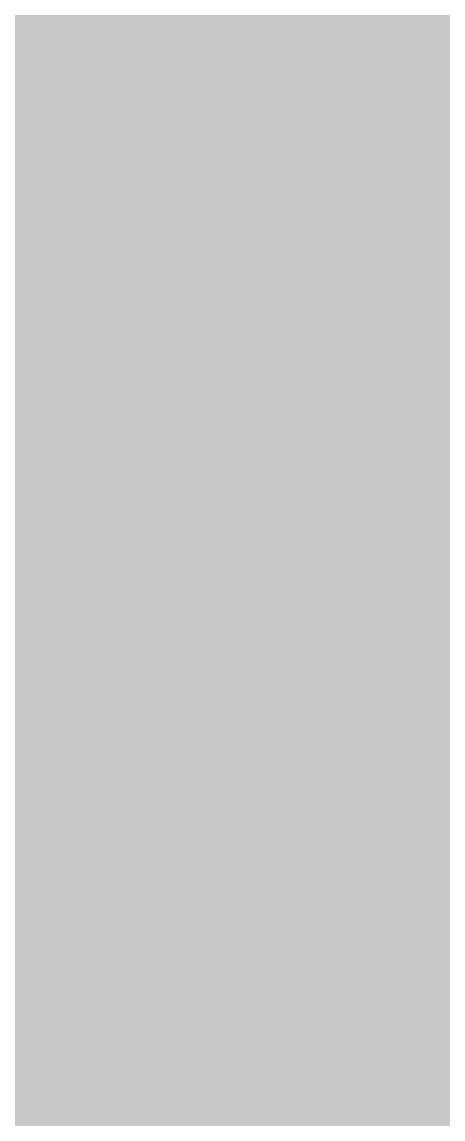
# Model space of a CAD drawing. Extents: x -5 to 157, y -120 to 103.
# Drawn here: x 27.08 to 31.25, y -109.35 to -98.5 of the extents above; entities that cross this region are included whole.
import ezdxf

# ---------------------------------------------------------------- set-up
doc = ezdxf.new("R2010")
doc.units = 0
doc.header["$MEASUREMENT"] = 0
doc.layers.get('0').update_dxf_attribs({"linetype": 'CONTINUOUS'})
for name, color, linetype in [('22-304-2_BOT', 7, 'CONTINUOUS'), ('22-304-2_DRD', 7, 'CONTINUOUS'), ('22-304-2_DRL', 2, 'CONTINUOUS'), ('22-304-2_IN1', 4, 'CONTINUOUS'), ('22-304-2_IN2', 3, 'CONTINUOUS'), ('22-304-2_SMB', 5, 'CONTINUOUS'), ('22-304-2_SPB', 14, 'CONTINUOUS'), ('22-304-2_SSB', 12, 'CONTINUOUS'), ('22-304-2_TOP', 13, 'CONTINUOUS'), ('THRUHOLE_TAP', 7, 'CONTINUOUS')]:
    doc.layers.add(name, color=color, linetype=linetype)

# ---------------------------------------------------------------- blocks, each defined once
blk = doc.blocks.new('RECTANGLE_3')
blk.add_solid([(0.4826, 0.4064), (0.4826, -0.4064), (-0.4826, 0.4064), (-0.4826, -0.4064)])
blk = doc.blocks.new('ROUND_39')
at = {"const_width": 0.40005}
blk.add_lwpolyline([(-0.200024, 0, 1), (0.200024, 0, 1)], format="xyb", close=True, dxfattribs=at)
blk = doc.blocks.new('RECTANGLE_53')
blk.add_solid([(0.6985, 0.4445), (0.6985, -0.4445), (-0.6985, 0.4445), (-0.6985, -0.4445)])
blk = doc.blocks.new('ROUND_88')
at = {"const_width": 0.10033}
blk.add_lwpolyline([(-0.050164, 0, 1), (0.050164, 0, 1)], format="xyb", close=True, dxfattribs=at)
blk = doc.blocks.new('ROUND_42')
at = {"const_width": 0.40005}
blk.add_lwpolyline([(-0.200024, 0, 1), (0.200024, 0, 1)], format="xyb", close=True, dxfattribs=at)
blk = doc.blocks.new('ROUND_80')
at = {"const_width": 0.10033}
blk.add_lwpolyline([(-0.050164, 0, 1), (0.050164, 0, 1)], format="xyb", close=True, dxfattribs=at)

msp = doc.modelspace()

# ---------------------------------------------------------------- linework, layer by layer
at = {"layer": '22-304-2_BOT'}
for points, const_width in [([(20.32, -36.068), (20.32, -84.455), (19.304, -85.471), (19.304, -106.68), (20.828, -108.204), (25.654, -108.204), (28.956, -111.506), (28.956, -113.284), (30.48, -114.808), (37.338, -114.808), (40.14978, -111.9886), (40.14978, -111.379), (40.14978, -110.04042)], 0.635), ([(29.8323, -99.9871), (29.8323, -99.1362)], 0.381), ([(27.9273, -99.1362), (27.9273, -100.8761), (27.94, -100.8888)], 0.3048), ([(29.8323, -99.1362), (29.8323, -100.203)], 0.254), ([(29.8323, -100.203), (29.8323, -99.1362)], 0.254), ([(29.8323, -100.203), (29.8323, -99.1362)], 0.254), ([(28.9306, -100.0506), (28.9306, -101.3968)], 0.254), ([(30.7467, -100.0506), (28.9306, -100.0506)], 0.254), ([(29.0576, -100.0506), (29.0576, -103.5177)], 0.254), ([(29.2862, -100.0506), (29.2862, -103.5177)], 0.254), ([(29.5148, -100.0506), (29.5148, -103.5177)], 0.254), ([(29.7434, -100.0506), (29.7434, -103.5177)], 0.254), ([(29.972, -100.0506), (29.972, -103.5177)], 0.254), ([(30.2006, -100.0506), (30.2006, -103.5177)], 0.254), ([(30.4292, -100.0506), (30.4292, -103.5177)], 0.254), ([(30.6578, -100.0506), (30.6578, -103.5177)], 0.254), ([(30.7594, -100.0506), (30.7594, -101.3968)], 0.254), ([(30.7594, -100.203), (28.9306, -100.203)], 0.254), ([(30.7594, -100.4316), (28.9306, -100.4316)], 0.254), ([(30.7594, -100.6602), (28.9306, -100.6602)], 0.254), ([(30.7594, -100.8888), (28.9306, -100.8888)], 0.254), ([(30.7594, -101.1174), (28.9306, -101.1174)], 0.254), ([(30.7594, -101.346), (28.9306, -101.346)], 0.254), ([(28.9306, -101.3968), (28.9306, -101.8032)], 0.254), ([(30.7594, -101.3968), (30.7594, -101.8032)], 0.254), ([(30.7594, -101.5746), (28.9306, -101.5746)], 0.254), ([(30.7594, -101.8032), (28.9306, -101.8032)], 0.254), ([(28.9306, -101.8032), (28.9306, -103.2256)], 0.254), ([(30.7594, -101.8032), (30.7594, -103.2256)], 0.254), ([(30.7594, -102.0318), (28.9306, -102.0318)], 0.254), ([(26.035, -106.3498), (26.3652, -106.3498), (27.94, -104.775), (27.94, -102.3112)], 0.254), ([(30.7594, -102.2604), (28.9306, -102.2604)], 0.254), ([(29.8958, -106.3498), (30.1752, -106.3498), (31.75, -104.775), (31.75, -102.3112)], 0.254), ([(30.7594, -102.489), (28.9306, -102.489)], 0.254), ([(30.7594, -102.7176), (28.9306, -102.7176)], 0.254), ([(30.7594, -102.9462), (28.9306, -102.9462)], 0.254), ([(30.7594, -103.1748), (28.9306, -103.1748)], 0.254), ([(27.305, -103.2256), (26.9494, -103.2256)], 0.254), ([(27.0002, -103.2256), (27.0002, -103.5177)], 0.254), ([(27.2288, -103.2256), (27.2288, -103.5177)], 0.254), ([(27.305, -103.2256), (27.305, -104.51084)], 0.254), ([(28.575, -103.2256), (28.575, -104.775)], 0.254), ([(28.9306, -103.2256), (28.575, -103.2256)], 0.254), ([(28.6004, -103.2256), (28.6004, -107.823)], 0.254), ([(28.829, -103.2256), (28.829, -103.5177)], 0.254), ([(31.115, -103.2256), (30.7594, -103.2256)], 0.254), ([(30.8864, -103.2256), (30.8864, -103.5177)], 0.254), ([(31.115, -103.2256), (31.115, -104.51084)], 0.254), ([(27.305, -103.4034), (24.765, -103.4034)], 0.254), ([(31.115, -103.4034), (28.575, -103.4034)], 0.254), ([(29.845, -103.378), (29.845, -104.4702)], 0.254), ([(27.2415, -103.5177), (24.8285, -103.5177)], 0.254), ([(27.2415, -103.5177), (27.2415, -104.57434)], 0.254), ([(28.6385, -103.5177), (28.6385, -105.3973)], 0.254), ([(31.0515, -103.5177), (28.6385, -103.5177)], 0.254), ([(29.845, -103.5812), (29.845, -104.4702)], 0.381), ([(31.0515, -103.5177), (31.0515, -104.57434)], 0.254), ([(27.305, -103.632), (27.2415, -103.632)], 0.254), ([(28.6385, -103.632), (28.575, -103.632)], 0.254), ([(31.115, -103.632), (31.0515, -103.632)], 0.254), ([(27.305, -103.8606), (27.2415, -103.8606)], 0.254), ([(28.6385, -103.8606), (28.575, -103.8606)], 0.254), ([(31.115, -103.8606), (31.0515, -103.8606)], 0.254), ([(27.305, -104.0892), (27.2415, -104.0892)], 0.254), ([(28.6385, -104.0892), (28.575, -104.0892)], 0.254), ([(31.115, -104.0892), (31.0515, -104.0892)], 0.254), ([(27.305, -104.3178), (27.2415, -104.3178)], 0.254), ([(28.6385, -104.3178), (28.575, -104.3178)], 0.254), ([(31.115, -104.3178), (31.0515, -104.3178)], 0.254), ([(27.305, -104.51084), (27.2415, -104.57434)], 0.254), ([(31.115, -104.51084), (31.0515, -104.57434)], 0.254), ([(27.26944, -104.5464), (27.2415, -104.5464)], 0.254), ([(28.6385, -104.5464), (28.575, -104.5464)], 0.254), ([(31.07944, -104.5464), (31.0515, -104.5464)], 0.254), ([(28.6385, -104.775), (28.575, -104.775)], 0.254), ([(28.6385, -105.0036), (28.53182, -105.0036)], 0.254), ([(28.38958, -105.22458), (27.2415, -106.37012)], 0.254), ([(28.3718, -105.23982), (28.3718, -107.823)], 0.254), ([(28.6385, -105.2322), (28.37942, -105.2322)], 0.254), ([(32.19958, -105.22458), (31.0515, -106.37012)], 0.254), ([(28.1432, -105.46842), (28.1432, -107.63504)], 0.254), ([(28.6385, -105.4608), (28.15082, -105.4608)], 0.254), ([(28.6385, -105.3973), (28.6385, -105.4227)], 0.254), ([(28.6385, -105.4227), (28.6385, -107.3023)], 0.254), ([(27.9146, -105.69702), (27.9146, -107.40644)], 0.254), ([(28.6385, -105.6894), (27.92222, -105.6894)], 0.254), ([(28.6385, -105.918), (27.69362, -105.918)], 0.254), ([(27.686, -105.92562), (27.686, -107.17784)], 0.254), ([(31.3436, -106.07802), (31.3436, -106.89844)], 0.254), ([(27.4574, -106.15422), (27.4574, -106.94924)], 0.254), ([(28.6385, -106.1466), (27.46502, -106.1466)], 0.254), ([(32.4485, -106.1466), (31.27502, -106.1466)], 0.254), ([(34.1503, -110.04042), (34.1503, -109.2073), (33.909, -108.966), (27.813, -108.966), (26.035, -107.188), (23.368, -107.188), (22.5298, -106.3498)], 0.254), ([(26.035, -106.3498), (26.035, -106.426), (28.067, -108.458), (34.163, -108.458), (34.65068, -108.94568), (34.65068, -110.04042)], 0.254), ([(29.845, -106.3498), (29.8958, -106.3498)], 0.3048), ([(29.845, -106.3498), (29.8958, -106.3498)], 0.3048), ([(29.8958, -106.3498), (31.496, -107.95), (34.417, -107.95), (35.14852, -108.68152), (35.14852, -110.04042)], 0.254), ([(31.115, -106.30662), (31.115, -106.66984)], 0.254), ([(27.2288, -106.38282), (27.2288, -106.72064)], 0.254), ([(27.2415, -106.37012), (27.2415, -106.73334)], 0.254), ([(28.6385, -106.3752), (27.2415, -106.3752)], 0.254), ([(31.0515, -106.37012), (31.0515, -106.60634)], 0.254), ([(32.4485, -106.3752), (31.0515, -106.3752)], 0.254), ([(28.6385, -106.6038), (27.2415, -106.6038)], 0.254), ([(32.4485, -106.6038), (31.0515, -106.6038)], 0.254), ([(31.0515, -106.60634), (31.75762, -107.315)], 0.254), ([(27.2415, -106.73334), (28.32862, -107.823)], 0.254), ([(28.6385, -106.8324), (27.33802, -106.8324)], 0.254), ([(32.4485, -106.8324), (31.27502, -106.8324)], 0.254), ([(28.6385, -107.061), (27.56662, -107.061)], 0.254), ([(28.6385, -107.2896), (27.79522, -107.2896)], 0.254), ([(29.94914, -107.3023), (28.6385, -107.3023)], 0.254), ([(28.829, -107.3023), (28.829, -107.823)], 0.254), ([(29.0576, -107.3023), (29.0576, -107.823)], 0.254), ([(29.2862, -107.3023), (29.2862, -107.823)], 0.254), ([(29.5148, -107.3023), (29.5148, -107.823)], 0.254), ([(29.7434, -107.3023), (29.7434, -107.823)], 0.254), ([(29.94914, -107.3023), (30.46984, -107.823)], 0.254), ([(29.972, -107.32262), (29.972, -107.823)], 0.254), ([(30.16504, -107.5182), (28.02382, -107.5182)], 0.254), ([(30.2006, -107.55122), (30.2006, -107.823)], 0.254), ([(30.39364, -107.7468), (28.25242, -107.7468)], 0.254), ([(30.46984, -107.823), (28.32862, -107.823)], 0.254), ([(30.4292, -107.77982), (30.4292, -107.823)], 0.254)]:
    msp.add_lwpolyline(points, dxfattribs=dict(at, const_width=const_width))
at = {"layer": '22-304-2_BOT', "const_width": 0.254}
msp.add_lwpolyline([(28.38958, -105.22458, 0.1989124), (28.5758, -104.775)], format="xyb", dxfattribs=at)
msp.add_lwpolyline([(28.38958, -105.22458, 0.1989124), (28.5758, -104.775)], format="xyb", dxfattribs=at)
at = {"layer": '22-304-2_DRD', "const_width": 0.254}
for points in [[(29.5783, -99.568), (29.1973, -99.949)], [(29.5783, -99.568), (29.1973, -99.949)], [(29.5783, -99.568), (29.1973, -99.949)], [(30.0863, -99.568), (29.5783, -99.568)], [(30.0863, -99.568), (29.5783, -99.568)], [(30.0863, -99.568), (29.5783, -99.568)], [(30.4673, -99.949), (30.0863, -99.568)], [(30.4673, -99.949), (30.0863, -99.568)], [(30.4673, -99.949), (30.0863, -99.568)], [(29.5783, -99.822), (29.5783, -99.949)], [(29.7053, -99.822), (29.5783, -99.822)], [(29.5783, -99.822), (29.5783, -99.949)], [(29.7053, -99.822), (29.5783, -99.822)], [(29.5783, -99.822), (29.5783, -99.949)], [(29.7053, -99.822), (29.5783, -99.822)], [(29.7053, -99.949), (29.7053, -99.822)], [(29.7053, -99.949), (29.7053, -99.822)], [(29.7053, -99.949), (29.7053, -99.822)], [(29.9593, -99.822), (29.9593, -99.949)], [(30.0863, -99.822), (29.9593, -99.822)], [(29.9593, -99.822), (29.9593, -99.949)], [(30.0863, -99.822), (29.9593, -99.822)], [(29.9593, -99.822), (29.9593, -99.949)], [(30.0863, -99.822), (29.9593, -99.822)], [(30.0863, -99.949), (30.0863, -99.822)], [(30.0863, -99.949), (30.0863, -99.822)], [(30.0863, -99.949), (30.0863, -99.822)], [(29.1973, -99.949), (29.1973, -100.457)], [(29.1973, -99.949), (29.1973, -100.457)], [(29.1973, -99.949), (29.1973, -100.457)], [(29.5783, -99.949), (29.7053, -99.949)], [(29.5783, -99.949), (29.7053, -99.949)], [(29.5783, -99.949), (29.7053, -99.949)], [(29.9593, -99.949), (30.0863, -99.949)], [(29.9593, -99.949), (30.0863, -99.949)], [(29.9593, -99.949), (30.0863, -99.949)], [(30.4673, -100.457), (30.4673, -99.949)], [(30.4673, -100.457), (30.4673, -99.949)], [(30.4673, -100.457), (30.4673, -99.949)], [(29.7053, -100.584), (29.4513, -100.33)], [(29.7053, -100.584), (29.4513, -100.33)], [(29.7053, -100.584), (29.4513, -100.33)], [(30.2133, -100.33), (29.9593, -100.584)], [(30.2133, -100.33), (29.9593, -100.584)], [(30.2133, -100.33), (29.9593, -100.584)], [(29.1973, -100.457), (29.5783, -100.838)], [(29.1973, -100.457), (29.5783, -100.838)], [(29.1973, -100.457), (29.5783, -100.838)], [(30.0863, -100.838), (30.4673, -100.457)], [(30.0863, -100.838), (30.4673, -100.457)], [(30.0863, -100.838), (30.4673, -100.457)], [(29.9593, -100.584), (29.7053, -100.584)], [(29.9593, -100.584), (29.7053, -100.584)], [(29.9593, -100.584), (29.7053, -100.584)], [(29.5783, -100.838), (30.0863, -100.838)], [(29.5783, -100.838), (30.0863, -100.838)], [(29.5783, -100.838), (30.0863, -100.838)], [(29.591, -102.743), (29.21, -103.124)], [(30.099, -102.743), (29.591, -102.743)], [(30.48, -103.124), (30.099, -102.743)], [(29.591, -102.997), (29.591, -103.124)], [(29.718, -102.997), (29.591, -102.997)], [(29.718, -103.124), (29.718, -102.997)], [(29.972, -102.997), (29.972, -103.124)], [(30.099, -102.997), (29.972, -102.997)], [(30.099, -103.124), (30.099, -102.997)], [(29.21, -103.124), (29.21, -103.632)], [(29.591, -103.124), (29.718, -103.124)], [(29.972, -103.124), (30.099, -103.124)], [(30.48, -103.632), (30.48, -103.124)], [(29.718, -103.759), (29.464, -103.505)], [(30.226, -103.505), (29.972, -103.759)], [(29.21, -103.632), (29.591, -104.013)], [(30.099, -104.013), (30.48, -103.632)], [(29.972, -103.759), (29.718, -103.759)], [(29.591, -104.013), (30.099, -104.013)]]:
    msp.add_lwpolyline(points, dxfattribs=at)
at = {"layer": '22-304-2_IN1', "const_width": 0.254}
for points in [[(30.7848, -16.637), (30.7848, -106.78668)], [(28.956, -81.46288), (28.956, -99.96678)], [(29.1846, -81.9023), (29.1846, -99.568)], [(30.5562, -81.84388), (30.5562, -99.65436)], [(30.3276, -82.04708), (30.3276, -99.441)], [(29.4132, -82.07756), (29.4132, -99.39782)], [(30.099, -82.15122), (30.099, -99.33432)], [(29.6418, -82.16392), (29.6418, -99.314)], [(29.8704, -82.18678), (29.8704, -99.29622)], [(27.1272, -83.08086), (27.1272, -118.364)], [(28.7274, -83.12912), (28.7274, -106.78668)], [(31.0134, -83.20786), (31.0134, -106.78668)], [(27.3558, -83.37042), (27.3558, -118.364)], [(28.4988, -83.39074), (28.4988, -106.78668)], [(31.242, -83.42884), (31.242, -106.78668)], [(27.5844, -83.51266), (27.5844, -118.364)], [(28.2702, -83.52282), (28.2702, -118.364)], [(27.813, -83.57616), (27.813, -118.364)], [(28.0416, -83.5787), (28.0416, -118.364)], [(44.323, -98.4758), (18.669, -98.4758)], [(44.323, -98.7044), (18.669, -98.7044)], [(44.323, -98.933), (18.669, -98.933)], [(36.2585, -99.1616), (18.669, -99.1616)], [(29.42844, -99.3902), (26.42616, -99.3902)], [(33.23844, -99.3902), (30.23616, -99.3902)], [(29.13634, -99.6188), (26.71572, -99.6188)], [(32.94634, -99.6188), (30.52572, -99.6188)], [(28.99664, -99.8474), (26.85796, -99.8474)], [(32.80664, -99.8474), (30.66796, -99.8474)], [(28.93314, -100.076), (26.92146, -100.076)], [(32.74314, -100.076), (30.73146, -100.076)], [(28.9306, -100.3046), (26.924, -100.3046)], [(32.7406, -100.3046), (30.734, -100.3046)], [(28.956, -100.43922), (28.956, -103.19512)], [(28.98648, -100.5332), (26.86812, -100.5332)], [(32.79648, -100.5332), (30.67812, -100.5332)], [(29.11602, -100.7618), (26.73604, -100.7618)], [(32.92602, -100.7618), (30.54604, -100.7618)], [(30.5562, -100.7491), (30.5562, -102.81412)], [(29.1846, -100.838), (29.1846, -102.7557)], [(29.38018, -100.9904), (26.47442, -100.9904)], [(29.4132, -101.00818), (29.4132, -102.58044)], [(33.19018, -100.9904), (30.28442, -100.9904)], [(30.3276, -100.96246), (30.3276, -102.60838)], [(29.6418, -101.08946), (29.6418, -102.49408)], [(29.8704, -101.10978), (29.8704, -102.47122)], [(30.099, -101.06914), (30.099, -102.50678)], [(44.323, -101.219), (18.669, -101.219)], [(44.323, -101.4476), (18.669, -101.4476)], [(44.323, -101.6762), (18.669, -101.6762)], [(44.323, -101.9048), (18.669, -101.9048)], [(44.323, -102.1334), (18.669, -102.1334)], [(44.323, -102.362), (18.669, -102.362)], [(29.39288, -102.5906), (26.48712, -102.5906)], [(33.20288, -102.5906), (30.29712, -102.5906)], [(29.12872, -102.8192), (26.74874, -102.8192)], [(32.93872, -102.8192), (30.55874, -102.8192)], [(28.99918, -103.0478), (26.88082, -103.0478)], [(32.80918, -103.0478), (30.69082, -103.0478)], [(28.9433, -103.2764), (26.9367, -103.2764)], [(32.7533, -103.2764), (30.7467, -103.2764)], [(28.94584, -103.505), (26.93416, -103.505)], [(32.75584, -103.505), (30.74416, -103.505)], [(28.956, -103.56088), (28.956, -106.78668)], [(29.00934, -103.7336), (26.87066, -103.7336)], [(32.81934, -103.7336), (30.68066, -103.7336)], [(29.14904, -103.9622), (26.72842, -103.9622)], [(32.95904, -103.9622), (30.53842, -103.9622)], [(30.5562, -103.94188), (30.5562, -106.78668)], [(29.1846, -104.0003), (29.1846, -106.78668)], [(29.4132, -104.17556), (29.4132, -106.78668)], [(30.3276, -104.14508), (30.3276, -106.78668)], [(29.44114, -104.1908), (26.43886, -104.1908)], [(29.6418, -104.26192), (29.6418, -106.78668)], [(29.8704, -104.28478), (29.8704, -106.78668)], [(30.099, -104.24922), (30.099, -106.78668)], [(33.25114, -104.1908), (30.24886, -104.1908)], [(44.323, -104.4194), (18.669, -104.4194)], [(44.323, -104.648), (18.669, -104.648)], [(44.323, -104.8766), (18.669, -104.8766)], [(44.323, -105.1052), (18.669, -105.1052)], [(44.323, -105.3338), (18.669, -105.3338)], [(44.323, -105.5624), (18.669, -105.5624)], [(44.323, -105.791), (18.669, -105.791)], [(44.323, -106.0196), (18.669, -106.0196)], [(44.323, -106.2482), (18.669, -106.2482)], [(44.323, -106.4768), (18.669, -106.4768)], [(44.323, -106.7054), (18.669, -106.7054)], [(32.7025, -106.78668), (28.30068, -106.78668), (28.30068, -109.32668)], [(28.30068, -106.934), (18.669, -106.934)], [(28.30068, -107.1626), (18.669, -107.1626)], [(29.1465, -108.69168), (29.1465, -107.42168), (29.35732, -107.6325)], [(30.18282, -107.42168), (30.18282, -108.69168), (30.39618, -108.47832), (30.81782, -107.6325), (31.03118, -107.42168), (31.03118, -108.69168)], [(28.30068, -107.3912), (18.669, -107.3912)], [(28.30068, -107.6198), (18.669, -107.6198)], [(28.30068, -107.8484), (18.669, -107.8484)], [(28.30068, -108.077), (18.669, -108.077)], [(28.30068, -108.3056), (18.669, -108.3056)], [(28.30068, -108.5342), (18.669, -108.5342)], [(28.93568, -108.69168), (29.35732, -108.69168)], [(28.30068, -108.7628), (18.669, -108.7628)], [(28.30068, -108.9914), (18.669, -108.9914)], [(28.30068, -109.22), (18.669, -109.22)], [(32.7025, -109.32668), (28.30068, -109.32668)], [(28.4988, -109.32668), (28.4988, -118.364)], [(28.7274, -109.32668), (28.7274, -118.364)], [(28.956, -109.32668), (28.956, -118.364)], [(29.1846, -109.32668), (29.1846, -118.364)], [(29.4132, -109.32668), (29.4132, -118.364)], [(29.6418, -109.32668), (29.6418, -118.364)], [(29.8704, -109.32668), (29.8704, -118.364)], [(30.099, -109.32668), (30.099, -118.364)], [(30.3276, -109.32668), (30.3276, -118.364)], [(30.5562, -109.32668), (30.5562, -118.364)], [(30.7848, -109.32668), (30.7848, -118.364)], [(31.0134, -109.32668), (31.0134, -118.364)], [(31.242, -109.32668), (31.242, -118.364)], [(38.8366, -109.4486), (18.669, -109.4486)]]:
    msp.add_lwpolyline(points, dxfattribs=at)
for points in [[(29.8323, -99.29622, 0.4142136), (28.92552, -100.203)], [(29.8323, -99.29622, 0.4142136), (28.92552, -100.203)], [(30.73908, -100.203, 0.4142136), (29.8323, -99.29622)], [(30.73908, -100.203, 0.4142136), (29.8323, -99.29622)], [(28.92552, -100.203, 0.4142136), (29.8323, -101.10978)], [(28.92552, -100.203, 0.4142136), (29.8323, -101.10978)], [(29.8323, -101.10978, 0.4142136), (30.73908, -100.203)], [(29.8323, -101.10978, 0.4142136), (30.73908, -100.203)], [(29.845, -102.47122, 0.4142136), (28.93822, -103.378)], [(30.75178, -103.378, 0.4142136), (29.845, -102.47122)], [(28.93822, -103.378, 0.4142136), (29.845, -104.28478)], [(29.845, -104.28478, 0.4142136), (30.75178, -103.378)]]:
    msp.add_lwpolyline(points, format="xyb", dxfattribs=at)
at = {"layer": '22-304-2_IN2', "const_width": 0.254}
for points in [[(28.6004, -25.39238), (28.6004, -109.2073)], [(28.3718, -65.39484), (28.3718, -109.2073)], [(28.1432, -65.61328), (28.1432, -109.2073)], [(27.9146, -65.73266), (27.9146, -112.7379)], [(27.4574, -65.79108), (27.4574, -112.7379)], [(27.686, -65.78854), (27.686, -112.7379)], [(27.2288, -69.05498), (27.2288, -112.7379)], [(27.0002, -69.42074), (27.0002, -112.7379)], [(31.3436, -69.51218), (31.3436, -109.2073)], [(31.115, -69.64934), (31.115, -109.2073)], [(30.8864, -69.71792), (30.8864, -109.2073)], [(28.829, -81.42478), (28.829, -109.2073)], [(29.0576, -81.93786), (29.0576, -109.2073)], [(30.6578, -81.90484), (30.6578, -109.2073)], [(29.2862, -82.14106), (29.2862, -109.2073)], [(30.4292, -82.12328), (30.4292, -109.2073)], [(29.5148, -82.25028), (29.5148, -109.2073)], [(30.2006, -82.24266), (30.2006, -109.2073)], [(29.7434, -82.30108), (29.7434, -109.2073)], [(29.972, -82.29854), (29.972, -109.2073)], [(38.74262, -98.6028), (18.669, -98.6028)], [(38.74262, -98.8314), (18.669, -98.8314)], [(38.74262, -99.06), (18.669, -99.06)], [(38.74262, -99.2886), (18.669, -99.2886)], [(38.74262, -99.5172), (18.669, -99.5172)], [(38.74262, -99.7458), (18.669, -99.7458)], [(38.74262, -99.9744), (18.669, -99.9744)], [(38.74262, -100.203), (18.669, -100.203)], [(38.74262, -100.4316), (18.669, -100.4316)], [(38.74262, -100.6602), (18.669, -100.6602)], [(38.74262, -100.8888), (18.669, -100.8888)], [(38.74262, -101.1174), (18.669, -101.1174)], [(38.74262, -101.346), (18.669, -101.346)], [(38.74262, -101.5746), (18.669, -101.5746)], [(38.74262, -101.8032), (18.669, -101.8032)], [(38.74262, -102.0318), (18.669, -102.0318)], [(38.74262, -102.2604), (18.669, -102.2604)], [(38.74262, -102.489), (18.669, -102.489)], [(38.74262, -102.7176), (18.669, -102.7176)], [(38.74262, -102.9462), (18.669, -102.9462)], [(38.74262, -103.1748), (18.669, -103.1748)], [(38.74262, -103.4034), (18.669, -103.4034)], [(38.74262, -103.632), (18.669, -103.632)], [(38.74262, -103.8606), (18.669, -103.8606)], [(38.74262, -104.0892), (18.669, -104.0892)], [(38.74262, -104.3178), (18.669, -104.3178)], [(38.74262, -104.5464), (18.669, -104.5464)], [(38.74262, -104.775), (18.669, -104.775)], [(38.74262, -105.0036), (18.669, -105.0036)], [(38.74262, -105.2322), (18.669, -105.2322)], [(38.74516, -105.4608), (18.669, -105.4608)], [(38.77564, -105.6894), (18.669, -105.6894)], [(38.8493, -105.918), (18.669, -105.918)], [(38.98138, -106.1466), (18.669, -106.1466)], [(39.18458, -106.3752), (18.669, -106.3752)], [(39.41318, -106.6038), (18.669, -106.6038)], [(39.64178, -106.8324), (18.669, -106.8324)], [(39.87038, -107.061), (18.669, -107.061)], [(40.09644, -107.2896), (18.669, -107.2896)], [(40.31234, -107.5182), (18.669, -107.5182)], [(40.31234, -107.7468), (18.669, -107.7468)], [(40.31234, -107.9754), (18.669, -107.9754)], [(40.31234, -108.204), (18.669, -108.204)], [(40.31234, -108.4326), (18.669, -108.4326)], [(40.31234, -108.6612), (18.669, -108.6612)], [(40.31234, -108.8898), (18.669, -108.8898)], [(40.31234, -109.1184), (18.669, -109.1184)], [(32.86252, -109.2073), (28.01112, -109.2073), (28.01112, -111.98352)], [(28.01112, -109.347), (18.669, -109.347)]]:
    msp.add_lwpolyline(points, dxfattribs=at)
at = {"layer": '22-304-2_SSB', "const_width": 0.1524}
for points in [[(28.7528, -96.9645), (28.7528, -99.8855), (27.1145, -99.8855), (27.1145, -96.9645), (28.7528, -96.9645)], [(30.6578, -96.9645), (30.6578, -99.8855), (29.0195, -99.8855), (29.0195, -96.9645), (30.6578, -96.9645)], [(32.5628, -96.9645), (32.5628, -99.8855), (30.9245, -99.8855), (30.9245, -96.9645), (32.5628, -96.9645)], [(27.1145, -103.0605), (27.1145, -100.1395), (28.7528, -100.1395), (28.7528, -103.0605), (27.1145, -103.0605)], [(30.9245, -103.0605), (30.9245, -100.1395), (32.5628, -100.1395), (32.5628, -103.0605), (30.9245, -103.0605)], [(30.1244, -101.09454), (30.1244, -101.45014), (30.29458, -101.50856), (30.46476, -101.50856), (30.6324, -101.45014), (30.6324, -101.09454), (30.46476, -101.03612), (30.29458, -101.03612), (29.6164, -101.27234)], [(25.9334, -101.65334), (26.9494, -101.65334), (26.78176, -101.77272)], [(29.6164, -101.87432), (29.6164, -102.28834), (30.6324, -102.28834)], [(27.051, -106.934), (27.051, -107.061), (25.4, -107.061), (25.019, -106.68), (25.019, -103.759), (27.051, -103.759), (27.051, -106.934)], [(30.861, -106.934), (30.861, -107.061), (29.21, -107.061), (28.829, -106.68), (28.829, -103.759), (30.861, -103.759), (30.861, -106.934)], [(27.22372, -108.43768), (26.86812, -108.43768), (26.74874, -108.09986), (26.74874, -107.76204), (26.86812, -107.42168), (27.22372, -107.42168)], [(27.1653, -108.43768), (27.1653, -107.42168)], [(29.17952, -108.43768), (29.2989, -108.27004), (29.35732, -108.09986), (29.35732, -107.76204), (29.2989, -107.59186), (29.17952, -107.42168), (29.06014, -107.42168), (28.9433, -107.59186), (28.88234, -107.76204), (28.88234, -108.09986), (28.9433, -108.27004), (29.06014, -108.43768), (29.17952, -108.43768)], [(29.72054, -108.43768), (30.19552, -108.43768), (29.72054, -107.76204), (29.72054, -107.59186), (29.7815, -107.42168), (30.1371, -107.42168), (30.19552, -107.59186)], [(31.03372, -108.43768), (30.67812, -108.43768), (30.55874, -108.09986), (30.55874, -107.76204), (30.67812, -107.42168), (31.03372, -107.42168)], [(30.9753, -108.43768), (30.9753, -107.42168)]]:
    msp.add_lwpolyline(points, dxfattribs=at)
at = {"layer": '22-304-2_TOP', "const_width": 0.254}
for points in [[(31.3436, -69.3547), (31.3436, -118.491)], [(31.115, -69.51726), (31.115, -118.491)], [(30.8864, -69.596), (30.8864, -118.491)], [(30.6578, -81.68386), (30.6578, -118.491)], [(27.0002, -81.915), (27.0002, -110.998)], [(27.2288, -81.915), (27.2288, -111.33074)], [(27.4574, -81.915), (27.4574, -111.73206)], [(27.686, -81.915), (27.686, -112.25276)], [(27.9146, -81.915), (27.9146, -113.07318)], [(28.1432, -81.915), (28.1432, -118.491)], [(28.3718, -81.915), (28.3718, -118.491)], [(28.6004, -81.915), (28.6004, -118.491)], [(28.829, -81.915), (28.829, -118.491)], [(29.0576, -81.915), (29.0576, -118.491)], [(29.2862, -81.99374), (29.2862, -118.491)], [(30.4292, -81.97342), (30.4292, -118.491)], [(29.5148, -82.12582), (29.5148, -118.491)], [(30.2006, -82.11566), (30.2006, -118.491)], [(29.7434, -82.1817), (29.7434, -118.491)], [(29.972, -82.17916), (29.972, -118.491)], [(43.815, -98.6028), (18.669, -98.6028)], [(43.815, -98.8314), (18.669, -98.8314)], [(43.815, -99.06), (18.669, -99.06)], [(43.815, -99.2886), (18.669, -99.2886)], [(43.815, -99.5172), (18.669, -99.5172)], [(43.815, -99.7458), (18.669, -99.7458)], [(43.815, -99.9744), (18.669, -99.9744)], [(43.815, -100.203), (18.669, -100.203)], [(43.815, -100.4316), (18.669, -100.4316)], [(43.815, -100.6602), (18.669, -100.6602)], [(43.815, -100.8888), (18.669, -100.8888)], [(43.815, -101.1174), (18.669, -101.1174)], [(43.815, -101.346), (18.669, -101.346)], [(43.815, -101.5746), (18.669, -101.5746)], [(43.815, -101.8032), (18.669, -101.8032)], [(43.815, -102.0318), (18.669, -102.0318)], [(43.815, -102.2604), (18.669, -102.2604)], [(43.815, -102.489), (18.669, -102.489)], [(43.815, -102.7176), (18.669, -102.7176)], [(43.815, -102.9462), (18.669, -102.9462)], [(43.815, -103.1748), (18.669, -103.1748)], [(43.815, -103.4034), (18.669, -103.4034)], [(43.815, -103.632), (18.669, -103.632)], [(43.815, -103.8606), (18.669, -103.8606)], [(43.815, -104.0892), (18.669, -104.0892)], [(43.815, -104.3178), (18.669, -104.3178)], [(43.815, -104.5464), (18.669, -104.5464)], [(43.815, -104.775), (18.669, -104.775)], [(43.815, -105.0036), (18.669, -105.0036)], [(43.815, -105.2322), (18.669, -105.2322)], [(43.815, -105.4608), (18.669, -105.4608)], [(43.815, -105.6894), (18.669, -105.6894)], [(43.815, -105.918), (18.669, -105.918)], [(43.815, -106.1466), (18.669, -106.1466)], [(43.815, -106.3752), (18.669, -106.3752)], [(43.815, -106.6038), (18.669, -106.6038)], [(43.815, -106.8324), (18.669, -106.8324)], [(43.815, -107.061), (18.669, -107.061)], [(43.815, -107.2896), (18.669, -107.2896)], [(43.815, -107.5182), (18.669, -107.5182)], [(43.815, -107.7468), (18.669, -107.7468)], [(43.815, -107.9754), (18.669, -107.9754)], [(43.815, -108.204), (18.669, -108.204)], [(43.815, -108.4326), (18.669, -108.4326)], [(43.815, -108.6612), (18.669, -108.6612)], [(43.815, -108.8898), (18.669, -108.8898)], [(43.815, -109.1184), (24.08682, -109.1184)], [(43.815, -109.347), (24.83358, -109.347)]]:
    msp.add_lwpolyline(points, dxfattribs=at)
msp.add_lwpolyline([(28.00096, -114.00028, 0.4142136), (22.9997, -108.99902)], format="xyb", dxfattribs=at)

# ---------------------------------------------------------------- block references
at = {"layer": '22-304-2_BOT'}
for name, p in [('RECTANGLE_3', (27.9273, -99.1362)), ('RECTANGLE_3', (29.8323, -99.1362)), ('ROUND_39', (29.8323, -100.203)), ('RECTANGLE_3', (27.94, -100.8888)), ('RECTANGLE_3', (27.94, -102.3112)), ('ROUND_39', (29.845, -103.378)), ('RECTANGLE_53', (29.845, -104.4702)), ('RECTANGLE_53', (29.845, -106.3498))]:
    msp.add_blockref(name, p, dxfattribs=at)
at = {"layer": '22-304-2_DRL'}
for p in [(29.8323, -100.203), (29.845, -103.378)]:
    msp.add_blockref('ROUND_88', p, dxfattribs=at)
at = {"layer": '22-304-2_IN1'}
for p in [(29.8323, -100.203), (29.845, -103.378)]:
    msp.add_blockref('ROUND_42', p, dxfattribs=at)
at = {"layer": '22-304-2_IN2'}
for p in [(29.8323, -100.203), (29.845, -103.378)]:
    msp.add_blockref('ROUND_42', p, dxfattribs=at)
at = {"layer": '22-304-2_SMB'}
for name, p in [('RECTANGLE_3', (27.9273, -99.1362)), ('RECTANGLE_3', (29.8323, -99.1362)), ('RECTANGLE_3', (27.94, -100.8888)), ('RECTANGLE_3', (27.94, -102.3112)), ('RECTANGLE_53', (29.845, -104.4702)), ('RECTANGLE_53', (29.845, -106.3498))]:
    msp.add_blockref(name, p, dxfattribs=at)
at = {"layer": '22-304-2_SPB'}
for name, p in [('RECTANGLE_3', (27.9273, -99.1362)), ('RECTANGLE_3', (29.8323, -99.1362)), ('RECTANGLE_3', (27.94, -100.8888)), ('RECTANGLE_3', (27.94, -102.3112)), ('RECTANGLE_53', (29.845, -104.4702)), ('RECTANGLE_53', (29.845, -106.3498))]:
    msp.add_blockref(name, p, dxfattribs=at)
at = {"layer": '22-304-2_TOP'}
for p in [(29.8323, -100.203), (29.845, -103.378)]:
    msp.add_blockref('ROUND_39', p, dxfattribs=at)
at = {"layer": 'THRUHOLE_TAP'}
for p in [(29.8323, -100.203), (29.845, -103.378)]:
    msp.add_blockref('ROUND_80', p, dxfattribs=at)

doc.saveas('drawing.dxf')
